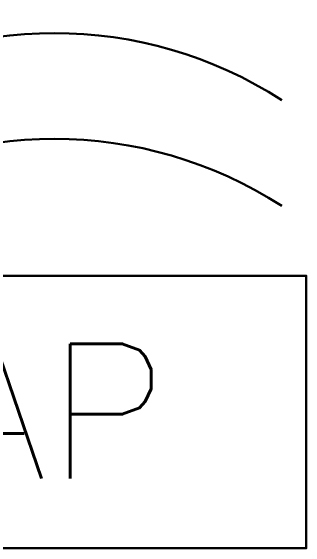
# Model space of a CAD drawing. Extents: x -1073 to 35213, y -1180 to 6950.
# Drawn here: x 18850.7 to 18888.6, y 851.1 to 920.1 of the extents above; entities that cross this region are included whole.
import ezdxf

# ---------------------------------------------------------------- set-up
doc = ezdxf.new("R2010")
doc.units = 0
doc.header["$LTSCALE"] = 25
doc.layers.add('E-ACCESS POINT (KABLOSUZ ERİŞİM İÇİN)', color=7, linetype='Continuous', lineweight=30)
doc.styles.add('E-YAZI', font='txttw.shx')

# ---------------------------------------------------------------- blocks, each defined once
blk = doc.blocks.new('*U605')
at = {"layer": 'E-ACCESS POINT (KABLOSUZ ERİŞİM İÇİN)', "color": 4}
blk.add_lwpolyline([(-2.3945, 3.2366), (2.3945, 3.2366), (2.3945, 0.6473), (-2.3945, 0.6473)], close=True, dxfattribs=at)
at = {"layer": 'E-ACCESS POINT (KABLOSUZ ERİŞİM İÇİN)', "color": 3}
for centre in [(0, 1.555), (0, 0.5493)]:
    blk.add_arc(centre, 3.9881, 57.1828, 122.8172, dxfattribs=at)
at = {"layer": 'E-ACCESS POINT (KABLOSUZ ERİŞİM İÇİN)', "color": 3, "style": 'E-YAZI'}
blk.add_text('AP', height=1.28, dxfattribs=at).set_placement((-1.0542, 1.3105))

msp = doc.modelspace()

# ---------------------------------------------------------------- block references
at = {"layer": 'E-ACCESS POINT (KABLOSUZ ERİŞİM İÇİN)', "xscale": 13.5, "yscale": 13.5, "zscale": 13.5}
msp.add_blockref('*U605', (18856.306, 842.371), dxfattribs=at)

doc.saveas('drawing.dxf')
